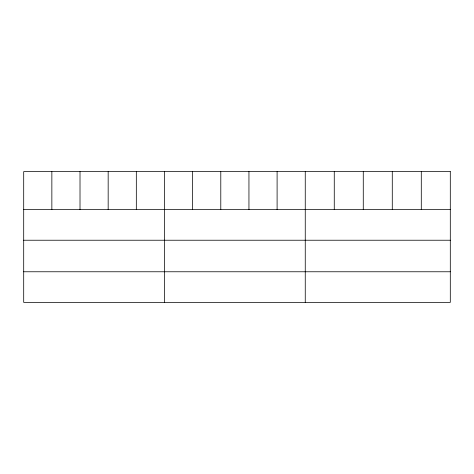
<?xml version="1.0" encoding="UTF-8"?>
<svg xmlns="http://www.w3.org/2000/svg" width="474" height="474" viewBox="0 0 474 474"><rect width="100%" height="100%" fill="white"/><g stroke="black" fill="none" stroke-linecap="round" stroke-linejoin="round"><path stroke-width="0.71" d="M23.7 209.615L450.3 209.615M23.7 240.229L450.3 240.229M23.7 271.768L450.3 271.768M421.291 171.618L421.291 209.615M392.282 171.618L392.282 209.615M363.274 171.618L363.274 209.615M334.265 171.618L334.265 209.615M305.256 171.618L305.256 302.382M277.1 171.618L277.1 209.615M248.945 171.618L248.945 209.615M220.789 171.618L220.789 209.615M192.634 171.618L192.634 209.615M164.478 171.618L164.478 302.382M136.322 171.618L136.322 209.615M108.167 171.618L108.167 209.615M80.011 171.618L80.011 209.615M51.856 171.618L51.856 209.615M450.3 171.618L23.7 171.618L23.7 302.382L450.3 302.382L450.3 171.618"/></g></svg>
